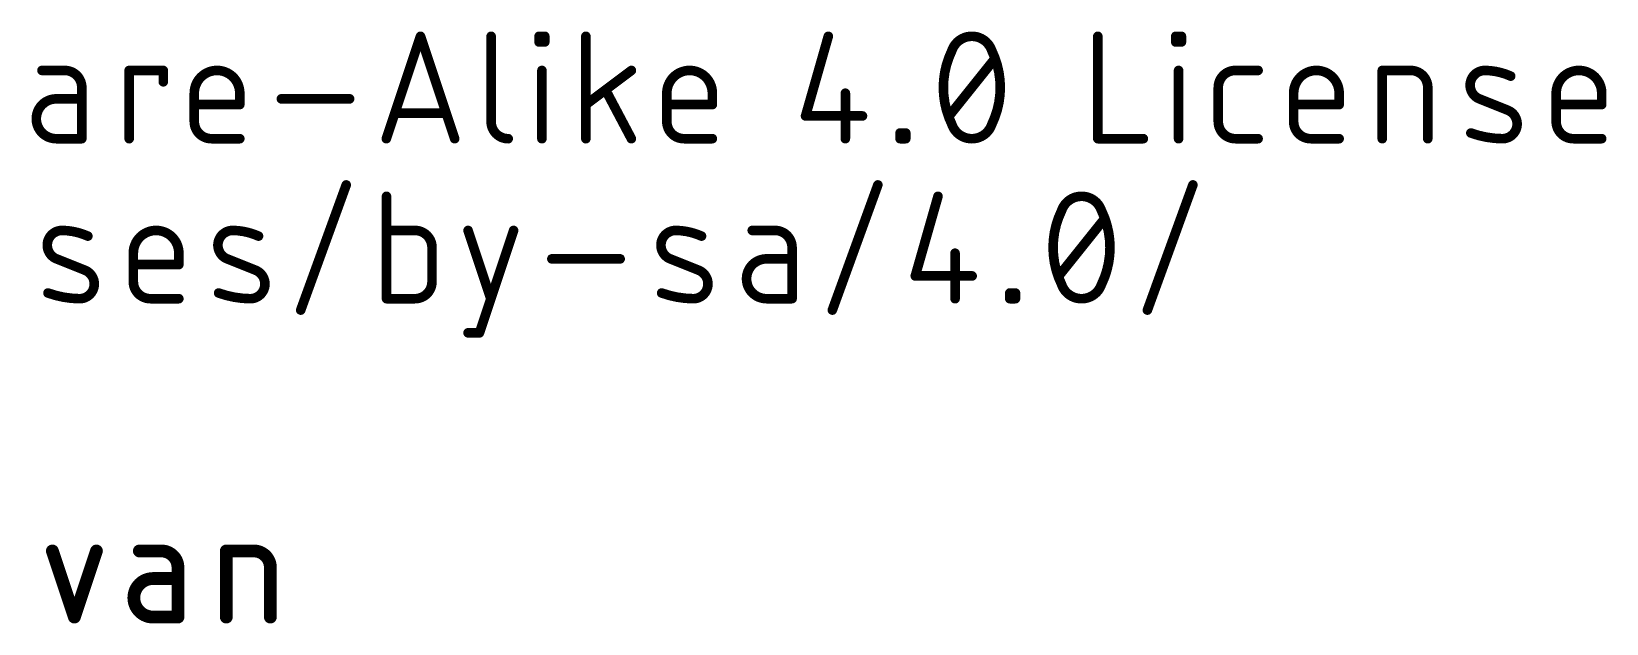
# Model space of a CAD drawing. Extents: x -26.2 to 60.5, y -16.3 to 39.9.
# Drawn here: x 35.45 to 60.45, y -15.75 to -6.35 of the extents above; entities that cross this region are included whole.
import ezdxf

# ---------------------------------------------------------------- set-up
doc = ezdxf.new("R2010")
doc.units = 0
doc.layers.add('51', color=53, linetype='CONTINUOUS')

msp = doc.modelspace()

# ---------------------------------------------------------------- linework, layer by layer
at = {"layer": '51'}
for points, const_width in [([(41.081, -8.0518), (41.6229, -6.4262)], 0.1524), ([(41.6229, -6.4262), (42.1648, -8.0518)], 0.1524), ([(42.7443, -6.4262), (42.7443, -7.7809)], 0.1524), ([(43.5056, -6.5165), (43.5056, -6.4262)], 0.1524), ([(43.5056, -6.4262), (43.5959, -6.4262)], 0.1524), ([(43.5959, -6.5165), (43.5056, -6.5165)], 0.1524), ([(43.5959, -6.4262), (43.5959, -6.5165)], 0.1524), ([(44.2485, -8.0518), (44.2485, -6.4262)], 0.1524), ([(48.0977, -6.4262), (47.7365, -7.6906)], 0.1524), ([(52.3767, -6.4262), (52.3767, -8.0518)], 0.1524), ([(53.6138, -6.5165), (53.6138, -6.4262)], 0.1524), ([(53.6138, -6.4262), (53.7041, -6.4262)], 0.1524), ([(53.7041, -6.5165), (53.6138, -6.5165)], 0.1524), ([(53.7041, -6.4262), (53.7041, -6.5165)], 0.1524), ([(50.0151, -7.6906), (50.7376, -6.7874)], 0.1524), ([(35.9744, -6.9681), (35.6132, -6.9681)], 0.1524), ([(36.9976, -8.0518), (36.9976, -6.9681)], 0.1524), ([(36.9976, -6.9681), (37.5395, -6.9681)], 0.1524), ([(37.5395, -6.9681), (37.5395, -7.1487)], 0.1524), ([(43.5508, -8.0518), (43.5508, -6.9681)], 0.1524), ([(44.971, -6.9681), (44.2485, -7.5099)], 0.1524), ([(53.6589, -8.0518), (53.6589, -6.9681)], 0.1524), ([(54.5604, -6.9681), (54.9216, -6.9681)], 0.1524), ([(56.8929, -8.0518), (56.8929, -6.9681)], 0.1524), ([(56.8929, -6.9681), (57.3444, -6.9681)], 0.1524), ([(36.2454, -8.0518), (36.2454, -7.239)], 0.1524), ([(44.971, -8.0518), (44.5646, -7.2842)], 0.1524), ([(54.2894, -7.7809), (54.2894, -7.239)], 0.1524), ([(57.6154, -7.239), (57.6154, -8.0518)], 0.1524), ([(36.2454, -7.4196), (35.839, -7.4196)], 0.1524), ([(38.0312, -7.7809), (38.0312, -7.3293)], 0.1524), ([(38.7537, -7.5099), (38.0312, -7.5099)], 0.1524), ([(38.7537, -7.3293), (38.7537, -7.5099)], 0.1524), ([(39.4137, -7.4196), (40.4974, -7.4196)], 0.1524), ([(45.5342, -7.7809), (45.5342, -7.3293)], 0.1524), ([(46.2567, -7.5099), (45.5342, -7.5099)], 0.1524), ([(46.2567, -7.3293), (46.2567, -7.5099)], 0.1524), ([(48.3686, -7.3293), (48.3686, -8.0518)], 0.1524), ([(55.4861, -7.7809), (55.4861, -7.3293)], 0.1524), ([(56.2086, -7.5099), (55.4861, -7.5099)], 0.1524), ([(56.2086, -7.3293), (56.2086, -7.5099)], 0.1524), ([(58.8867, -7.6002), (58.4352, -7.4196)], 0.1524), ([(59.6544, -7.7809), (59.6544, -7.3293)], 0.1524), ([(60.3769, -7.5099), (59.6544, -7.5099)], 0.1524), ([(60.3769, -7.3293), (60.3769, -7.5099)], 0.1524), ([(42.0293, -7.6454), (41.2165, -7.6454)], 0.1524), ([(47.7365, -7.6906), (48.6396, -7.6906)], 0.1524), ([(35.839, -8.0518), (36.2454, -8.0518)], 0.1524), ([(38.7537, -8.0518), (38.3021, -8.0518)], 0.1524), ([(46.2567, -8.0518), (45.8051, -8.0518)], 0.1524), ([(49.2371, -8.0518), (49.2371, -7.9615)], 0.1524), ([(49.2371, -7.9615), (49.3274, -7.9615)], 0.1524), ([(49.3274, -8.0518), (49.2371, -8.0518)], 0.1524), ([(49.3274, -7.9615), (49.3274, -8.0518)], 0.1524), ([(52.3767, -8.0518), (53.0992, -8.0518)], 0.1524), ([(54.9216, -8.0518), (54.5604, -8.0518)], 0.1524), ([(56.2086, -8.0518), (55.757, -8.0518)], 0.1524), ([(60.3769, -8.0518), (59.9253, -8.0518)], 0.1524), ([(39.721, -10.7724), (40.4435, -8.7856)], 0.1524), ([(48.1619, -10.7724), (48.8844, -8.7856)], 0.1524), ([(53.1639, -10.7724), (53.8864, -8.7856)], 0.1524), ([(41.0831, -8.9662), (41.0831, -10.5918)], 0.1524), ([(49.8396, -8.9662), (49.4784, -10.2306)], 0.1524), ([(51.7571, -10.2306), (52.4795, -9.3274)], 0.1524), ([(41.5346, -9.5081), (41.0831, -9.5081)], 0.1524), ([(42.3783, -9.5081), (42.7396, -10.5918)], 0.1524), ([(42.559, -11.1337), (43.1008, -9.5081)], 0.1524), ([(47.2514, -9.5081), (46.8902, -9.5081)], 0.1524), ([(41.8056, -10.3209), (41.8056, -9.779)], 0.1524), ([(47.5223, -10.5918), (47.5223, -9.779)], 0.1524), ([(36.296, -10.1402), (35.8445, -9.9596)], 0.1524), ([(37.0637, -10.3209), (37.0637, -9.8693)], 0.1524), ([(37.7862, -10.0499), (37.0637, -10.0499)], 0.1524), ([(37.7862, -9.8693), (37.7862, -10.0499)], 0.1524), ([(39.0055, -10.1402), (38.5539, -9.9596)], 0.1524), ([(43.7087, -9.9596), (44.7925, -9.9596)], 0.1524), ([(46.0395, -10.1402), (45.5879, -9.9596)], 0.1524), ([(47.5223, -9.9596), (47.1159, -9.9596)], 0.1524), ([(50.1106, -9.8693), (50.1106, -10.5918)], 0.1524), ([(49.4784, -10.2306), (50.3815, -10.2306)], 0.1524), ([(50.979, -10.5918), (50.979, -10.5015)], 0.1524), ([(50.979, -10.5015), (51.0693, -10.5015)], 0.1524), ([(51.0693, -10.5015), (51.0693, -10.5918)], 0.1524), ([(37.7862, -10.5918), (37.3347, -10.5918)], 0.1524), ([(41.0831, -10.5918), (41.5346, -10.5918)], 0.1524), ([(47.1159, -10.5918), (47.5223, -10.5918)], 0.1524), ([(51.0693, -10.5918), (50.979, -10.5918)], 0.1524), ([(42.3783, -11.1337), (42.559, -11.1337)], 0.1524), ([(35.778, -14.5965), (36.1279, -15.6464)], 0.2032), ([(36.1279, -15.6464), (36.4779, -14.5965)], 0.2032), ([(37.5092, -14.5965), (37.1593, -14.5965)], 0.2032), ([(38.5395, -15.6464), (38.5395, -14.5965)], 0.2032), ([(38.5395, -14.5965), (38.977, -14.5965)], 0.2032), ([(37.7717, -15.034), (37.378, -15.034)], 0.2032), ([(37.7717, -15.6464), (37.7717, -14.859)], 0.2032), ([(39.2394, -14.859), (39.2394, -15.6464)], 0.2032), ([(37.378, -15.6464), (37.7717, -15.6464)], 0.2032)]:
    msp.add_lwpolyline(points, dxfattribs=dict(at, const_width=const_width))
for points, const_width in [([(41.6591, -6.4142, 1), (41.5868, -6.4382)], 0.0762), ([(41.6591, -6.4382, 1), (41.5868, -6.4142)], 0.0762), ([(42.7824, -6.4262, 1), (42.7062, -6.4262)], 0.0762), ([(43.5437, -6.4262, 1), (43.4675, -6.4262)], 0.0762), ([(43.5056, -6.3881, 1), (43.5056, -6.4643)], 0.0762), ([(43.5056, -6.4784, 1), (43.5056, -6.5546)], 0.0762), ([(43.4675, -6.5165, 1), (43.5437, -6.5165)], 0.0762), ([(43.634, -6.4262, 1), (43.5578, -6.4262)], 0.0762), ([(43.5578, -6.5165, 1), (43.634, -6.5165)], 0.0762), ([(43.5959, -6.4643, 1), (43.5959, -6.3881)], 0.0762), ([(43.5959, -6.5546, 1), (43.5959, -6.4784)], 0.0762), ([(44.2866, -6.4262, 1), (44.2104, -6.4262)], 0.0762), ([(48.1343, -6.4367, 1), (48.0611, -6.4157)], 0.0762), ([(50.3764, -6.4262, 0.3205), (50.0603, -6.652)], 0.1524), ([(50.6925, -6.652, 0.3205), (50.3764, -6.4262)], 0.1524), ([(50.3764, -6.3881, 1), (50.3764, -6.4643)], 0.0762), ([(50.3764, -6.4643, 1), (50.3764, -6.3881)], 0.0762), ([(52.4148, -6.4262, 1), (52.3386, -6.4262)], 0.0762), ([(53.6519, -6.4262, 1), (53.5757, -6.4262)], 0.0762), ([(53.6138, -6.3881, 1), (53.6138, -6.4643)], 0.0762), ([(53.6138, -6.4784, 1), (53.6138, -6.5546)], 0.0762), ([(53.5757, -6.5165, 1), (53.6519, -6.5165)], 0.0762), ([(53.7422, -6.4262, 1), (53.666, -6.4262)], 0.0762), ([(53.666, -6.5165, 1), (53.7422, -6.5165)], 0.0762), ([(53.7041, -6.4643, 1), (53.7041, -6.3881)], 0.0762), ([(53.7041, -6.5546, 1), (53.7041, -6.4784)], 0.0762), ([(50.0603, -6.652, 0.1139), (49.9248, -7.239)], 0.1524), ([(50.0243, -6.6396, 1), (50.0963, -6.6643)], 0.0762), ([(50.0946, -6.6687, 1), (50.0261, -6.6353)], 0.0762), ([(50.7267, -6.6353, 1), (50.6582, -6.6687)], 0.0762), ([(50.8279, -7.239, 0.1139), (50.6925, -6.652)], 0.1524), ([(50.6564, -6.6643, 1), (50.7285, -6.6396)], 0.0762), ([(50.7674, -6.8112, 1), (50.7079, -6.7636)], 0.0762), ([(35.6132, -6.93, 1), (35.6132, -7.0062)], 0.0762), ([(36.2454, -7.239, 0.4142), (35.9744, -6.9681)], 0.1524), ([(35.9744, -6.93, 1), (35.9744, -7.0062)], 0.0762), ([(35.9744, -7.0062, 1), (35.9744, -6.93)], 0.0762), ([(37.0357, -6.9681, 1), (36.9595, -6.9681)], 0.0762), ([(36.9976, -6.93, 1), (36.9976, -7.0062)], 0.0762), ([(37.5776, -6.9681, 1), (37.5014, -6.9681)], 0.0762), ([(37.5395, -7.0062, 1), (37.5395, -6.93)], 0.0762), ([(38.7537, -7.3293, 1), (38.0312, -7.3293)], 0.1524), ([(43.5889, -6.9681, 1), (43.5127, -6.9681)], 0.0762), ([(44.9938, -6.9985, 1), (44.9481, -6.9376)], 0.0762), ([(46.2567, -7.3293, 1), (45.5342, -7.3293)], 0.1524), ([(53.697, -6.9681, 1), (53.6208, -6.9681)], 0.0762), ([(54.5604, -6.9681, 0.4142), (54.2894, -7.239)], 0.1524), ([(54.5604, -6.93, 1), (54.5604, -7.0062)], 0.0762), ([(54.5604, -7.0062, 1), (54.5604, -6.93)], 0.0762), ([(54.9216, -7.0062, 1), (54.9216, -6.93)], 0.0762), ([(56.2086, -7.3293, 1), (55.4861, -7.3293)], 0.1524), ([(56.931, -6.9681, 1), (56.8548, -6.9681)], 0.0762), ([(56.8929, -6.93, 1), (56.8929, -7.0062)], 0.0762), ([(57.6154, -7.239, 0.4142), (57.3444, -6.9681)], 0.1524), ([(57.3444, -6.93, 1), (57.3444, -7.0062)], 0.0762), ([(57.3444, -7.0062, 1), (57.3444, -6.93)], 0.0762), ([(58.5255, -6.9681, 0.8318), (58.4352, -7.4196)], 0.1524), ([(58.526, -6.93, 1), (58.5249, -7.0062)], 0.0762), ([(58.9319, -7.0584, 0.1026), (58.5255, -6.9681)], 0.1524), ([(58.5249, -7.0062, 1), (58.526, -6.93)], 0.0762), ([(58.9162, -7.0931, 1), (58.9475, -7.0236)], 0.0762), ([(60.3769, -7.3293, 1), (59.6544, -7.3293)], 0.1524), ([(36.2835, -7.239, 1), (36.2073, -7.239)], 0.0762), ([(36.2073, -7.239, 1), (36.2835, -7.239)], 0.0762), ([(37.5014, -7.1487, 1), (37.5776, -7.1487)], 0.0762), ([(44.5982, -7.2663, 1), (44.5309, -7.302)], 0.0762), ([(49.9248, -7.239, 0.1139), (50.0603, -7.826)], 0.1524), ([(49.9629, -7.239, 1), (49.8867, -7.239)], 0.0762), ([(49.8867, -7.239, 1), (49.9629, -7.239)], 0.0762), ([(50.6925, -7.826, 0.1139), (50.8279, -7.239)], 0.1524), ([(50.866, -7.239, 1), (50.7898, -7.239)], 0.0762), ([(50.7898, -7.239, 1), (50.866, -7.239)], 0.0762), ([(54.3275, -7.239, 1), (54.2513, -7.239)], 0.0762), ([(54.2513, -7.239, 1), (54.3275, -7.239)], 0.0762), ([(57.6535, -7.239, 1), (57.5773, -7.239)], 0.0762), ([(57.5773, -7.239, 1), (57.6535, -7.239)], 0.0762), ([(35.839, -7.4196, 1), (35.839, -8.0518)], 0.1524), ([(35.839, -7.3815, 1), (35.839, -7.4577)], 0.0762), ([(35.839, -7.4577, 1), (35.839, -7.3815)], 0.0762), ([(36.2454, -7.4577, 1), (36.2454, -7.3815)], 0.0762), ([(38.0693, -7.3293, 1), (37.9931, -7.3293)], 0.0762), ([(37.9931, -7.3293, 1), (38.0693, -7.3293)], 0.0762), ([(38.0312, -7.4718, 1), (38.0312, -7.548)], 0.0762), ([(38.7918, -7.3293, 1), (38.7156, -7.3293)], 0.0762), ([(38.7156, -7.3293, 1), (38.7918, -7.3293)], 0.0762), ([(38.7156, -7.5099, 1), (38.7918, -7.5099)], 0.0762), ([(38.7537, -7.548, 1), (38.7537, -7.4718)], 0.0762), ([(39.4137, -7.3815, 1), (39.4137, -7.4577)], 0.0762), ([(40.4974, -7.4577, 1), (40.4974, -7.3815)], 0.0762), ([(44.2256, -7.4795, 1), (44.2713, -7.5404)], 0.0762), ([(45.5723, -7.3293, 1), (45.4961, -7.3293)], 0.0762), ([(45.4961, -7.3293, 1), (45.5723, -7.3293)], 0.0762), ([(45.5342, -7.4718, 1), (45.5342, -7.548)], 0.0762), ([(46.2948, -7.3293, 1), (46.2186, -7.3293)], 0.0762), ([(46.2186, -7.3293, 1), (46.2948, -7.3293)], 0.0762), ([(46.2186, -7.5099, 1), (46.2948, -7.5099)], 0.0762), ([(46.2567, -7.548, 1), (46.2567, -7.4718)], 0.0762), ([(48.4067, -7.3293, 1), (48.3305, -7.3293)], 0.0762), ([(55.5242, -7.3293, 1), (55.448, -7.3293)], 0.0762), ([(55.448, -7.3293, 1), (55.5242, -7.3293)], 0.0762), ([(55.4861, -7.4718, 1), (55.4861, -7.548)], 0.0762), ([(56.2467, -7.3293, 1), (56.1705, -7.3293)], 0.0762), ([(56.1705, -7.3293, 1), (56.2467, -7.3293)], 0.0762), ([(56.1705, -7.5099, 1), (56.2467, -7.5099)], 0.0762), ([(56.2086, -7.548, 1), (56.2086, -7.4718)], 0.0762), ([(58.4493, -7.3843, 1), (58.421, -7.455)], 0.0762), ([(58.421, -7.455, 1), (58.4493, -7.3842)], 0.0762), ([(59.6925, -7.3293, 1), (59.6163, -7.3293)], 0.0762), ([(59.6163, -7.3293, 1), (59.6925, -7.3293)], 0.0762), ([(59.6544, -7.4718, 1), (59.6544, -7.548)], 0.0762), ([(60.415, -7.3293, 1), (60.3388, -7.3293)], 0.0762), ([(60.3388, -7.3293, 1), (60.415, -7.3293)], 0.0762), ([(60.3388, -7.5099, 1), (60.415, -7.5099)], 0.0762), ([(60.3769, -7.548, 1), (60.3769, -7.4718)], 0.0762), ([(38.0312, -7.7809, 0.4142), (38.3021, -8.0518)], 0.1524), ([(38.0693, -7.7809, 1), (37.9931, -7.7809)], 0.0762), ([(37.9931, -7.7809, 1), (38.0693, -7.7809)], 0.0762), ([(41.2165, -7.6073, 1), (41.2165, -7.6835)], 0.0762), ([(42.0293, -7.6835, 1), (42.0293, -7.6073)], 0.0762), ([(42.7443, -7.7809, 0.4142), (43.0152, -8.0518)], 0.1524), ([(42.7824, -7.7809, 1), (42.7062, -7.7809)], 0.0762), ([(42.7062, -7.7809, 1), (42.7824, -7.7809)], 0.0762), ([(45.5342, -7.7809, 0.4142), (45.8051, -8.0518)], 0.1524), ([(45.5723, -7.7809, 1), (45.4961, -7.7809)], 0.0762), ([(45.4961, -7.7809, 1), (45.5723, -7.7809)], 0.0762), ([(47.6998, -7.6801, 1), (47.7731, -7.701)], 0.0762), ([(47.7365, -7.6525, 1), (47.7365, -7.7287)], 0.0762), ([(48.6396, -7.7287, 1), (48.6396, -7.6525)], 0.0762), ([(49.9854, -7.6668, 1), (50.0449, -7.7144)], 0.0762), ([(50.0603, -7.826, 0.3205), (50.3764, -8.0518)], 0.1524), ([(50.0963, -7.8137, 1), (50.0243, -7.8384)], 0.0762), ([(50.3764, -8.0518, 0.3205), (50.6925, -7.826)], 0.1524), ([(50.7285, -7.8384, 1), (50.6564, -7.8137)], 0.0762), ([(54.2894, -7.7809, 0.4142), (54.5604, -8.0518)], 0.1524), ([(54.3275, -7.7809, 1), (54.2513, -7.7809)], 0.0762), ([(54.2513, -7.7809, 1), (54.3275, -7.7809)], 0.0762), ([(55.4861, -7.7809, 0.4142), (55.757, -8.0518)], 0.1524), ([(55.5242, -7.7809, 1), (55.448, -7.7809)], 0.0762), ([(55.448, -7.7809, 1), (55.5242, -7.7809)], 0.0762), ([(58.7964, -8.0518, 0.8318), (58.8867, -7.6002)], 0.1524), ([(58.9009, -7.5649, 1), (58.8726, -7.6356)], 0.0762), ([(58.8726, -7.6356, 1), (58.9009, -7.5649)], 0.0762), ([(59.6544, -7.7809, 0.4142), (59.9253, -8.0518)], 0.1524), ([(59.6925, -7.7809, 1), (59.6163, -7.7809)], 0.0762), ([(59.6163, -7.7809, 1), (59.6925, -7.7809)], 0.0762), ([(35.839, -8.0137, 1), (35.839, -8.0899)], 0.0762), ([(35.839, -8.0899, 1), (35.839, -8.0137)], 0.0762), ([(36.2454, -8.0899, 1), (36.2454, -8.0137)], 0.0762), ([(38.3021, -8.0137, 1), (38.3021, -8.0899)], 0.0762), ([(38.3021, -8.0899, 1), (38.3021, -8.0137)], 0.0762), ([(38.7537, -8.0899, 1), (38.7537, -8.0137)], 0.0762), ([(41.0449, -8.0398, 1), (41.1172, -8.0638)], 0.0762), ([(42.1286, -8.0638, 1), (42.2009, -8.0398)], 0.0762), ([(43.0152, -8.0899, 1), (43.0152, -8.0137)], 0.0762), ([(44.9373, -8.0696, 1), (45.0046, -8.034)], 0.0762), ([(45.8051, -8.0137, 1), (45.8051, -8.0899)], 0.0762), ([(45.8051, -8.0899, 1), (45.8051, -8.0137)], 0.0762), ([(46.2567, -8.0899, 1), (46.2567, -8.0137)], 0.0762), ([(49.2752, -7.9615, 1), (49.199, -7.9615)], 0.0762), ([(49.2371, -7.9234, 1), (49.2371, -7.9996)], 0.0762), ([(49.2371, -8.0137, 1), (49.2371, -8.0899)], 0.0762), ([(49.3655, -7.9615, 1), (49.2893, -7.9615)], 0.0762), ([(49.3274, -7.9996, 1), (49.3274, -7.9234)], 0.0762), ([(49.3274, -8.0899, 1), (49.3274, -8.0137)], 0.0762), ([(50.0261, -7.8427, 1), (50.0946, -7.8093)], 0.0762), ([(50.3764, -8.0137, 1), (50.3764, -8.0899)], 0.0762), ([(50.3764, -8.0899, 1), (50.3764, -8.0137)], 0.0762), ([(50.6582, -7.8093, 1), (50.7267, -7.8427)], 0.0762), ([(52.3767, -8.0137, 1), (52.3767, -8.0899)], 0.0762), ([(53.0992, -8.0899, 1), (53.0992, -8.0137)], 0.0762), ([(54.5604, -8.0137, 1), (54.5604, -8.0899)], 0.0762), ([(54.5604, -8.0899, 1), (54.5604, -8.0137)], 0.0762), ([(54.9216, -8.0899, 1), (54.9216, -8.0137)], 0.0762), ([(55.757, -8.0137, 1), (55.757, -8.0899)], 0.0762), ([(55.757, -8.0899, 1), (55.757, -8.0137)], 0.0762), ([(56.2086, -8.0899, 1), (56.2086, -8.0137)], 0.0762), ([(58.3126, -7.9256, 1), (58.2868, -7.9973)], 0.0762), ([(58.2997, -7.9615, 0.083), (58.7964, -8.0518)], 0.1524), ([(58.7969, -8.0137, 1), (58.7959, -8.0899)], 0.0762), ([(58.7959, -8.0899, 1), (58.7969, -8.0137)], 0.0762), ([(59.9253, -8.0137, 1), (59.9253, -8.0899)], 0.0762), ([(59.9253, -8.0899, 1), (59.9253, -8.0137)], 0.0762), ([(60.3769, -8.0899, 1), (60.3769, -8.0137)], 0.0762), ([(36.2073, -8.0518, 1), (36.2835, -8.0518)], 0.0762), ([(36.9595, -8.0518, 1), (37.0357, -8.0518)], 0.0762), ([(43.5127, -8.0518, 1), (43.5889, -8.0518)], 0.0762), ([(44.2104, -8.0518, 1), (44.2866, -8.0518)], 0.0762), ([(48.3305, -8.0518, 1), (48.4067, -8.0518)], 0.0762), ([(49.199, -8.0518, 1), (49.2752, -8.0518)], 0.0762), ([(49.2893, -8.0518, 1), (49.3655, -8.0518)], 0.0762), ([(52.3386, -8.0518, 1), (52.4148, -8.0518)], 0.0762), ([(53.6208, -8.0518, 1), (53.697, -8.0518)], 0.0762), ([(56.8548, -8.0518, 1), (56.931, -8.0518)], 0.0762), ([(57.5773, -8.0518, 1), (57.6535, -8.0518)], 0.0762), ([(40.4793, -8.7986, 1), (40.4077, -8.7726)], 0.0762), ([(48.9202, -8.7986, 1), (48.8486, -8.7726)], 0.0762), ([(53.9222, -8.7986, 1), (53.8505, -8.7726)], 0.0762), ([(41.1212, -8.9662, 1), (41.045, -8.9662)], 0.0762), ([(49.8763, -8.9767, 1), (49.803, -8.9557)], 0.0762), ([(52.1183, -8.9662, 0.3205), (51.8022, -9.192)], 0.1524), ([(52.4344, -9.192, 0.3205), (52.1183, -8.9662)], 0.1524), ([(52.1183, -8.9281, 1), (52.1183, -9.0043)], 0.0762), ([(52.1183, -9.0043, 1), (52.1183, -8.9281)], 0.0762), ([(51.8022, -9.192, 0.1139), (51.6667, -9.779)], 0.1524), ([(51.7662, -9.1796, 1), (51.8383, -9.2043)], 0.0762), ([(51.8365, -9.2087, 1), (51.768, -9.1753)], 0.0762), ([(52.4686, -9.1753, 1), (52.4001, -9.2087)], 0.0762), ([(52.5699, -9.779, 0.1139), (52.4344, -9.192)], 0.1524), ([(52.3983, -9.2043, 1), (52.4704, -9.1796)], 0.0762), ([(52.5093, -9.3512, 1), (52.4498, -9.3036)], 0.0762), ([(35.9348, -9.5081, 0.8318), (35.8445, -9.9596)], 0.1524), ([(35.9353, -9.47, 1), (35.9342, -9.5462)], 0.0762), ([(36.3412, -9.5984, 0.1026), (35.9348, -9.5081)], 0.1524), ([(35.9342, -9.5462, 1), (35.9353, -9.47)], 0.0762), ([(37.7862, -9.8693, 1), (37.0637, -9.8693)], 0.1524), ([(38.6442, -9.5081, 0.8318), (38.5539, -9.9596)], 0.1524), ([(39.0506, -9.5984, 0.1026), (38.6442, -9.5081)], 0.1524), ([(38.6448, -9.47, 1), (38.6437, -9.5462)], 0.0762), ([(38.6437, -9.5462, 1), (38.6448, -9.47)], 0.0762), ([(41.0831, -9.47, 1), (41.0831, -9.5462)], 0.0762), ([(41.8056, -9.779, 0.4142), (41.5346, -9.5081)], 0.1524), ([(41.5346, -9.47, 1), (41.5346, -9.5462)], 0.0762), ([(41.5346, -9.5462, 1), (41.5346, -9.47)], 0.0762), ([(42.4145, -9.496, 1), (42.3422, -9.5201)], 0.0762), ([(43.137, -9.5201, 1), (43.0647, -9.496)], 0.0762), ([(45.6782, -9.5081, 0.8318), (45.5879, -9.9596)], 0.1524), ([(46.0846, -9.5984, 0.1026), (45.6782, -9.5081)], 0.1524), ([(45.6788, -9.47, 1), (45.6777, -9.5462)], 0.0762), ([(45.6777, -9.5462, 1), (45.6788, -9.47)], 0.0762), ([(46.8902, -9.47, 1), (46.8902, -9.5462)], 0.0762), ([(47.5223, -9.779, 0.4142), (47.2514, -9.5081)], 0.1524), ([(47.2514, -9.47, 1), (47.2514, -9.5462)], 0.0762), ([(47.2514, -9.5462, 1), (47.2514, -9.47)], 0.0762), ([(36.3256, -9.6331, 1), (36.3568, -9.5636)], 0.0762), ([(39.035, -9.6331, 1), (39.0662, -9.5636)], 0.0762), ([(41.8437, -9.779, 1), (41.7675, -9.779)], 0.0762), ([(41.7675, -9.779, 1), (41.8437, -9.779)], 0.0762), ([(46.069, -9.6331, 1), (46.1003, -9.5636)], 0.0762), ([(47.5604, -9.779, 1), (47.4842, -9.779)], 0.0762), ([(47.4842, -9.779, 1), (47.5604, -9.779)], 0.0762), ([(51.6667, -9.779, 0.1139), (51.8022, -10.366)], 0.1524), ([(51.7048, -9.779, 1), (51.6286, -9.779)], 0.0762), ([(51.6286, -9.779, 1), (51.7048, -9.779)], 0.0762), ([(52.4344, -10.366, 0.1139), (52.5699, -9.779)], 0.1524), ([(52.608, -9.779, 1), (52.5318, -9.779)], 0.0762), ([(52.5318, -9.779, 1), (52.608, -9.779)], 0.0762), ([(35.8586, -9.9243, 1), (35.8303, -9.995)], 0.0762), ([(35.8303, -9.995, 1), (35.8586, -9.9242)], 0.0762), ([(37.1018, -9.8693, 1), (37.0256, -9.8693)], 0.0762), ([(37.0256, -9.8693, 1), (37.1018, -9.8693)], 0.0762), ([(37.0637, -10.0118, 1), (37.0637, -10.088)], 0.0762), ([(37.8243, -9.8693, 1), (37.7481, -9.8693)], 0.0762), ([(37.7481, -9.8693, 1), (37.8243, -9.8693)], 0.0762), ([(37.7862, -10.088, 1), (37.7862, -10.0118)], 0.0762), ([(38.568, -9.9243, 1), (38.5397, -9.995)], 0.0762), ([(38.5397, -9.995, 1), (38.568, -9.9242)], 0.0762), ([(43.7087, -9.9215, 1), (43.7087, -9.9977)], 0.0762), ([(44.7925, -9.9977, 1), (44.7925, -9.9215)], 0.0762), ([(45.6021, -9.9243, 1), (45.5738, -9.995)], 0.0762), ([(45.5738, -9.995, 1), (45.6021, -9.9242)], 0.0762), ([(47.1159, -9.9596, 1), (47.1159, -10.5918)], 0.1524), ([(47.1159, -9.9215, 1), (47.1159, -9.9977)], 0.0762), ([(47.1159, -9.9977, 1), (47.1159, -9.9215)], 0.0762), ([(47.5223, -9.9977, 1), (47.5223, -9.9215)], 0.0762), ([(50.1487, -9.8693, 1), (50.0725, -9.8693)], 0.0762), ([(36.2057, -10.5918, 0.8318), (36.296, -10.1402)], 0.1524), ([(36.3102, -10.1049, 1), (36.2819, -10.1756)], 0.0762), ([(36.2819, -10.1756, 1), (36.3102, -10.1049)], 0.0762), ([(37.0637, -10.3209, 0.4142), (37.3347, -10.5918)], 0.1524), ([(37.1018, -10.3209, 1), (37.0256, -10.3209)], 0.0762), ([(37.7481, -10.0499, 1), (37.8243, -10.0499)], 0.0762), ([(38.9151, -10.5918, 0.8318), (39.0055, -10.1402)], 0.1524), ([(39.0196, -10.1049, 1), (38.9913, -10.1756)], 0.0762), ([(38.9913, -10.1756, 1), (39.0196, -10.1049)], 0.0762), ([(41.5346, -10.5918, 0.4142), (41.8056, -10.3209)], 0.1524), ([(41.8436, -10.3209, 1), (41.7675, -10.3209)], 0.0762), ([(45.9492, -10.5918, 0.8318), (46.0395, -10.1402)], 0.1524), ([(46.0536, -10.1049, 1), (46.0253, -10.1756)], 0.0762), ([(46.0253, -10.1756, 1), (46.0536, -10.1049)], 0.0762), ([(49.4417, -10.2201, 1), (49.515, -10.241)], 0.0762), ([(49.4784, -10.1925, 1), (49.4784, -10.2687)], 0.0762), ([(50.3815, -10.2687, 1), (50.3815, -10.1925)], 0.0762), ([(51.7273, -10.2068, 1), (51.7868, -10.2544)], 0.0762), ([(35.7219, -10.4656, 1), (35.6961, -10.5373)], 0.0762), ([(35.709, -10.5015, 0.083), (36.2057, -10.5918)], 0.1524), ([(37.0256, -10.3209, 1), (37.1018, -10.3209)], 0.0762), ([(38.4313, -10.4656, 1), (38.4055, -10.5373)], 0.0762), ([(38.4184, -10.5015, 0.083), (38.9151, -10.5918)], 0.1524), ([(41.7675, -10.3209, 1), (41.8437, -10.3209)], 0.0762), ([(45.4654, -10.4656, 1), (45.4396, -10.5373)], 0.0762), ([(45.4525, -10.5015, 0.083), (45.9492, -10.5918)], 0.1524), ([(51.0171, -10.5015, 1), (50.9409, -10.5015)], 0.0762), ([(50.979, -10.4634, 1), (50.979, -10.5396)], 0.0762), ([(51.1074, -10.5015, 1), (51.0312, -10.5015)], 0.0762), ([(51.0693, -10.5396, 1), (51.0693, -10.4634)], 0.0762), ([(51.8022, -10.366, 0.3205), (52.1183, -10.5918)], 0.1524), ([(51.8383, -10.3537, 1), (51.7662, -10.3784)], 0.0762), ([(51.768, -10.3827, 1), (51.8365, -10.3493)], 0.0762), ([(52.1183, -10.5918, 0.3205), (52.4344, -10.366)], 0.1524), ([(52.4001, -10.3493, 1), (52.4686, -10.3827)], 0.0762), ([(52.4704, -10.3784, 1), (52.3984, -10.3537)], 0.0762), ([(36.2063, -10.5537, 1), (36.2052, -10.6299)], 0.0762), ([(36.2052, -10.6299, 1), (36.2063, -10.5537)], 0.0762), ([(37.3347, -10.5537, 1), (37.3347, -10.6299)], 0.0762), ([(37.3347, -10.6299, 1), (37.3347, -10.5537)], 0.0762), ([(37.7862, -10.6299, 1), (37.7862, -10.5537)], 0.0762), ([(38.9157, -10.5537, 1), (38.9146, -10.6299)], 0.0762), ([(38.9146, -10.6299, 1), (38.9157, -10.5537)], 0.0762), ([(39.6852, -10.7594, 1), (39.7568, -10.7854)], 0.0762), ([(41.0831, -10.5537, 1), (41.0831, -10.6299)], 0.0762), ([(41.045, -10.5918, 1), (41.1212, -10.5918)], 0.0762), ([(41.5346, -10.5537, 1), (41.5346, -10.6299)], 0.0762), ([(41.5346, -10.6299, 1), (41.5346, -10.5537)], 0.0762), ([(42.7034, -10.6038, 1), (42.7757, -10.5798)], 0.0762), ([(45.9497, -10.5537, 1), (45.9486, -10.6299)], 0.0762), ([(45.9486, -10.6299, 1), (45.9497, -10.5537)], 0.0762), ([(47.1159, -10.5537, 1), (47.1159, -10.6299)], 0.0762), ([(47.1159, -10.6299, 1), (47.1159, -10.5537)], 0.0762), ([(47.4842, -10.5918, 1), (47.5604, -10.5918)], 0.0762), ([(47.5223, -10.6299, 1), (47.5223, -10.5537)], 0.0762), ([(48.1261, -10.7594, 1), (48.1977, -10.7854)], 0.0762), ([(50.0725, -10.5918, 1), (50.1487, -10.5918)], 0.0762), ([(50.979, -10.5537, 1), (50.979, -10.6299)], 0.0762), ([(50.9409, -10.5918, 1), (51.0171, -10.5918)], 0.0762), ([(51.0312, -10.5918, 1), (51.1074, -10.5918)], 0.0762), ([(51.0693, -10.6299, 1), (51.0693, -10.5537)], 0.0762), ([(52.1183, -10.5537, 1), (52.1183, -10.6299)], 0.0762), ([(52.1183, -10.6299, 1), (52.1183, -10.5537)], 0.0762), ([(53.1281, -10.7594, 1), (53.1997, -10.7854)], 0.0762), ([(42.3783, -11.0956, 1), (42.3783, -11.1718)], 0.0762), ([(42.5228, -11.1216, 1), (42.5951, -11.1457)], 0.0762), ([(42.559, -11.1718, 1), (42.559, -11.0956)], 0.0762), ([(35.8262, -14.5805, 1), (35.7298, -14.6126)], 0.1016), ([(36.5261, -14.6126, 1), (36.4297, -14.5805)], 0.1016), ([(37.1593, -14.5457, 1), (37.1593, -14.6473)], 0.1016), ([(37.7717, -14.859, 0.4142), (37.5092, -14.5965)], 0.2032), ([(37.5092, -14.5457, 1), (37.5092, -14.6473)], 0.1016), ([(37.5092, -14.6473, 1), (37.5092, -14.5457)], 0.1016), ([(38.5903, -14.5965, 1), (38.4887, -14.5965)], 0.1016), ([(38.5395, -14.5457, 1), (38.5395, -14.6473)], 0.1016), ([(39.2394, -14.859, 0.4142), (38.977, -14.5965)], 0.2032), ([(38.977, -14.5457, 1), (38.977, -14.6473)], 0.1016), ([(38.977, -14.6473, 1), (38.977, -14.5457)], 0.1016), ([(37.378, -15.034, 1), (37.378, -15.6464)], 0.2032), ([(37.378, -14.9832, 1), (37.378, -15.0848)], 0.1016), ([(37.378, -15.0848, 1), (37.378, -14.9832)], 0.1016), ([(37.8225, -14.859, 1), (37.7209, -14.859)], 0.1016), ([(37.7209, -14.859, 1), (37.8225, -14.859)], 0.1016), ([(37.7717, -15.0848, 1), (37.7717, -14.9832)], 0.1016), ([(39.2902, -14.859, 1), (39.1886, -14.859)], 0.1016), ([(39.1886, -14.859, 1), (39.2902, -14.859)], 0.1016), ([(36.0798, -15.6303, 1), (36.1761, -15.6625)], 0.1016), ([(36.0798, -15.6625, 1), (36.1761, -15.6303)], 0.1016), ([(37.378, -15.5956, 1), (37.378, -15.6972)], 0.1016), ([(37.378, -15.6972, 1), (37.378, -15.5956)], 0.1016), ([(37.7209, -15.6464, 1), (37.8225, -15.6464)], 0.1016), ([(37.7717, -15.6972, 1), (37.7717, -15.5956)], 0.1016), ([(38.4887, -15.6464, 1), (38.5903, -15.6464)], 0.1016), ([(39.1886, -15.6464, 1), (39.2902, -15.6464)], 0.1016)]:
    msp.add_lwpolyline(points, format="xyb", dxfattribs=dict(at, const_width=const_width))

doc.saveas('drawing.dxf')
